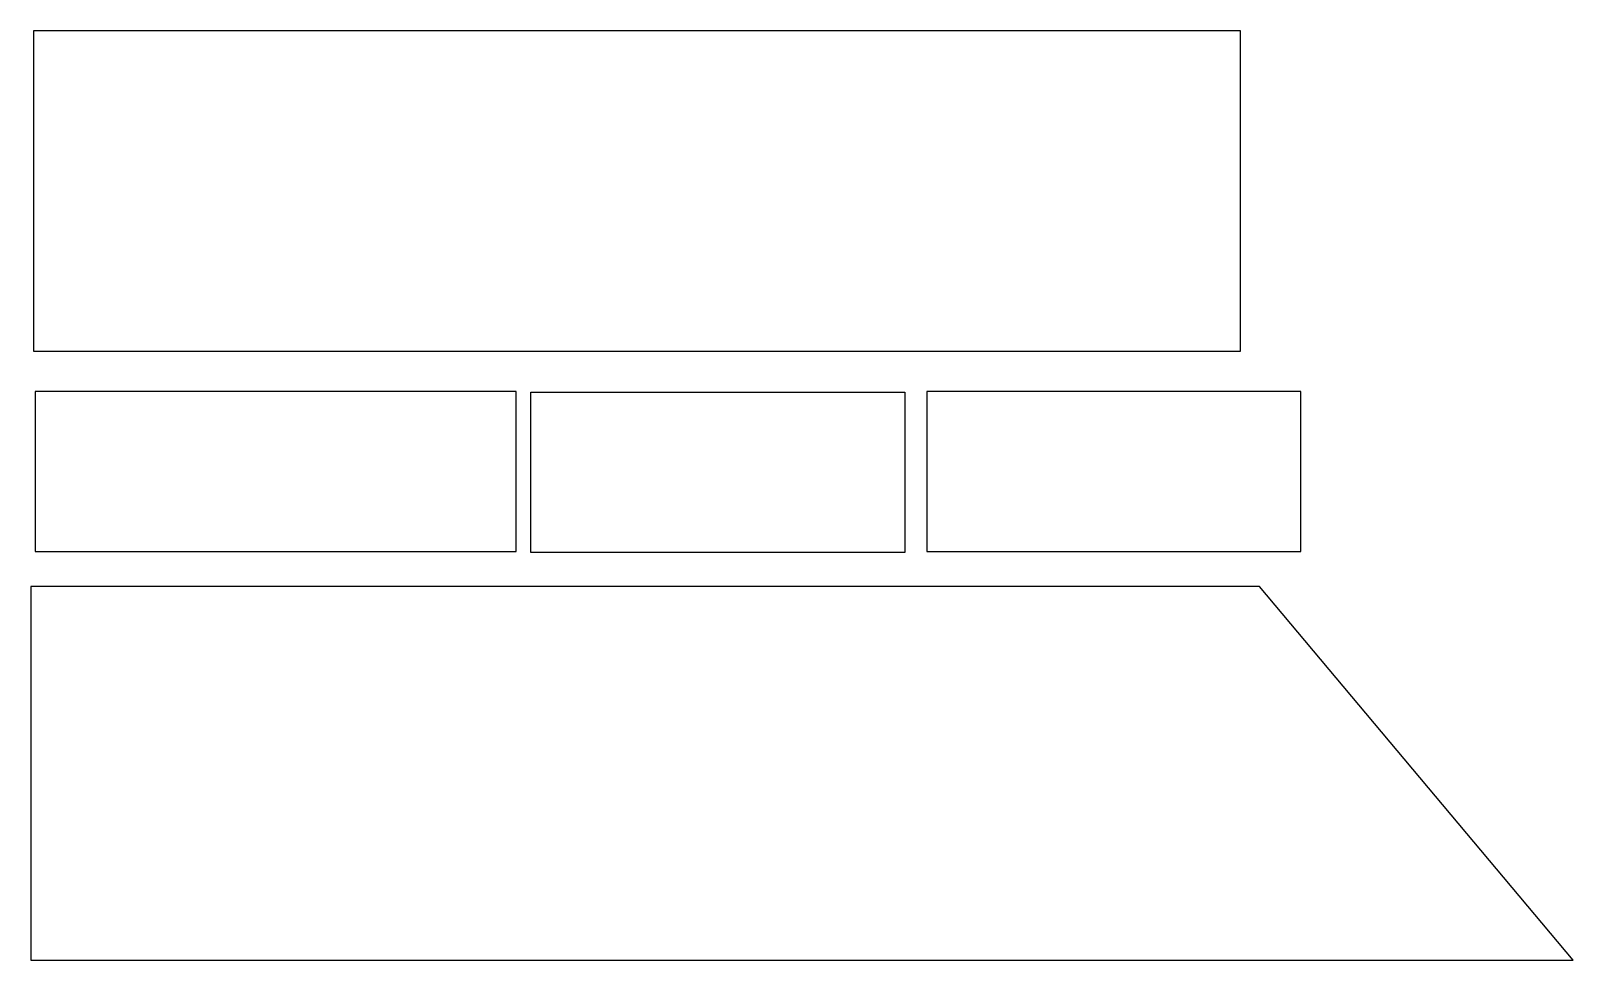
# Model space of a CAD drawing. Header units: millimetres. Extents: x -101 to 187, y -53 to 121.
import ezdxf

# ---------------------------------------------------------------- set-up
doc = ezdxf.new("R2010")
doc.units = ezdxf.units.MM

msp = doc.modelspace()

# ---------------------------------------------------------------- linework, layer by layer
at = {"color": 7, "linetype": 'Continuous', "lineweight": 25}
for p, q in [((-100.95, 121.21), (-100.95, 61.21)), ((125.05, 121.21), (-100.95, 121.21)), ((125.05, 61.21), (125.05, 121.21)), ((-100.95, 61.21), (125.05, 61.21)), ((-10.59, 53.7), (-100.59, 53.7)), ((-100.59, 53.7), (-100.59, 23.7)), ((-10.59, 23.7), (-10.59, 53.7)), ((-7.81, 23.55), (-7.81, 53.55)), ((-7.81, 53.55), (62.19, 53.55)), ((62.19, 53.55), (62.19, 23.55)), ((136.32, 53.7), (66.32, 53.7)), ((66.32, 53.7), (66.32, 23.7)), ((136.32, 23.7), (136.32, 53.7)), ((-100.59, 23.7), (-10.59, 23.7)), ((62.19, 23.55), (-7.81, 23.55)), ((66.32, 23.7), (136.32, 23.7)), ((-101.43, 17.18), (-101.43, -52.82)), ((128.57, 17.18), (-101.43, 17.18)), ((187.31, -52.82), (128.57, 17.18)), ((-101.43, -52.82), (187.31, -52.82))]:
    msp.add_line(p, q, dxfattribs=at)

doc.saveas('drawing.dxf')
